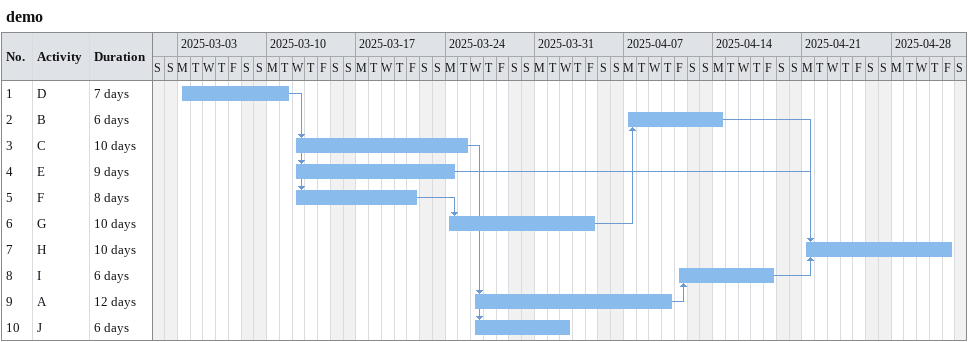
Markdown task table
demo

| ID | Task | Duration | Start | Finish | Predecessors |
|---|---|---|---|---|---|
| 1 | D | 7d | 2025-03-03 | 2025-03-11 |  |
| 2 | B | 6d | 2025-04-07 | 2025-04-14 | 6 |
| 3 | C | 10d | 2025-03-12 | 2025-03-25 | 1 |
| 4 | E | 9d | 2025-03-12 | 2025-03-24 | 1 |
| 5 | F | 8d | 2025-03-12 | 2025-03-21 | 1 |
| 6 | G | 10d | 2025-03-24 | 2025-04-04 | 5 |
| 7 | H | 10d | 2025-04-21 | 2025-05-02 | 4, 8, 2 |
| 8 | I | 6d | 2025-04-11 | 2025-04-18 | 9 |
| 9 | A | 12d | 2025-03-26 | 2025-04-10 | 3 |
| 10 | J | 6d | 2025-03-26 | 2025-04-02 | 3 |
